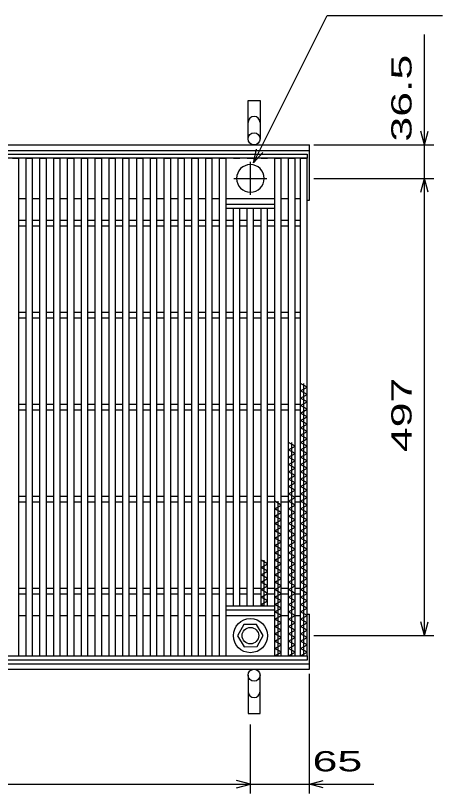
# Model space of a CAD drawing. Units: millimetres, scale not verified. Extents: x -1820 to 1731, y -1282 to 1054.
# Drawn here: x -670 to -206, y -271 to 574 of the extents above; entities that cross this region are included whole.
import ezdxf
from ezdxf.enums import TextEntityAlignment as Align

# ---------------------------------------------------------------- set-up
doc = ezdxf.new("R2010")
doc.units = ezdxf.units.MM
doc.header["$LTSCALE"] = 10
doc.linetypes.add('CHAIN', pattern=[18.5, 12, -1.5, 3.5, -1.5])
for name, color, linetype, lineweight in [('16', 3, 'Continuous', 25), ('19', 6, 'Continuous', 25), ('22', 4, 'Continuous', 25)]:
    doc.layers.add(name, color=color, linetype=linetype, lineweight=lineweight)
doc.styles.add('ベクトル', font='')
doc.styles.get('ベクトル').set_extended_font_data('ベクトル')

msp = doc.modelspace()

# ---------------------------------------------------------------- linework, layer by layer
at = {"layer": '16'}
for p, q in [((-1348, 424), (-353, 424)), ((-353, 424), (-353, 419.5)), ((-353, 419.5), (-1348, 419.5)), ((-673, 419.5), (-666, 419.5)), ((-666, -121.5), (-666, 419.5)), ((-658, -121.5), (-658, 419.5)), ((-658, 419.5), (-651, 419.5)), ((-651, -121.5), (-651, 419.5)), ((-643, -121.5), (-643, 419.5)), ((-643, 419.5), (-636, 419.5)), ((-636, -121.5), (-636, 419.5)), ((-628, -121.5), (-628, 419.5)), ((-628, 419.5), (-621, 419.5)), ((-621, -121.5), (-621, 419.5)), ((-613, -121.5), (-613, 419.5)), ((-613, 419.5), (-606, 419.5)), ((-606, -121.5), (-606, 419.5)), ((-598, -121.5), (-598, 419.5)), ((-598, 419.5), (-591, 419.5)), ((-591, -121.5), (-591, 419.5)), ((-583, -121.5), (-583, 419.5)), ((-583, 419.5), (-576, 419.5)), ((-576, -121.5), (-576, 419.5)), ((-568, -121.5), (-568, 419.5)), ((-568, 419.5), (-561, 419.5)), ((-561, -121.5), (-561, 419.5)), ((-553, -121.5), (-553, 419.5)), ((-553, 419.5), (-546, 419.5)), ((-546, -121.5), (-546, 419.5)), ((-538, -121.5), (-538, 419.5)), ((-538, 419.5), (-531, 419.5)), ((-531, -121.5), (-531, 419.5)), ((-523, -121.5), (-523, 419.5)), ((-523, 419.5), (-516, 419.5)), ((-516, -121.5), (-516, 419.5)), ((-508, -121.5), (-508, 419.5)), ((-508, 419.5), (-501, 419.5)), ((-501, -121.5), (-501, 419.5)), ((-493, -121.5), (-493, 419.5)), ((-493, 419.5), (-486, 419.5)), ((-486, -121.5), (-486, 419.5)), ((-478, -121.5), (-478, 419.5)), ((-478, 419.5), (-471, 419.5)), ((-471, -121.5), (-471, 419.5)), ((-463, -121.5), (-463, 419.5)), ((-463, 419.5), (-456, 419.5)), ((-456, -121.5), (-456, 419.5)), ((-448, -121.5), (-448, 419.5)), ((-448, 419.5), (-441, 419.5)), ((-441, -121.5), (-441, 419.5)), ((-433, 419.5), (-426, 419.5)), ((-418, 419.5), (-411, 419.5)), ((-403, 419.5), (-396, 419.5)), ((-388, -121.5), (-388, 419.5)), ((-388, 419.5), (-381, 419.5)), ((-381, -121.5), (-381, 419.5)), ((-373, -121.5), (-373, 419.5)), ((-373, 419.5), (-366, 419.5)), ((-366, -121.5), (-366, 419.5)), ((-360, -121.5), (-360, 419.5)), ((-360, 419.5), (-353, 419.5)), ((-353, -121.5), (-353, 419.5)), ((-666, 375.5), (-658, 375.5)), ((-651, 375.5), (-643, 375.5)), ((-636, 375.5), (-628, 375.5)), ((-621, 375.5), (-613, 375.5)), ((-606, 375.5), (-598, 375.5)), ((-591, 375.5), (-583, 375.5)), ((-576, 375.5), (-568, 375.5)), ((-561, 375.5), (-553, 375.5)), ((-546, 375.5), (-538, 375.5)), ((-531, 375.5), (-523, 375.5)), ((-516, 375.5), (-508, 375.5)), ((-501, 375.5), (-493, 375.5)), ((-486, 375.5), (-478, 375.5)), ((-471, 375.5), (-463, 375.5)), ((-456, 375.5), (-448, 375.5)), ((-441, 375.5), (-388, 375.5)), ((-381, 375.5), (-373, 375.5)), ((-366, 375.5), (-360, 375.5)), ((-441, 369.5), (-388, 369.5)), ((-441, 365), (-441, 369.5)), ((-441, 365), (-388, 365)), ((-433, -67), (-433, 365)), ((-426, -67), (-426, 365)), ((-418, -67), (-418, 365)), ((-411, -67), (-411, 365)), ((-403, -67), (-403, 365)), ((-396, -67), (-396, 365)), ((-388, 365), (-388, 369.5)), ((-666, 352), (-658, 352)), ((-651, 352), (-643, 352)), ((-636, 352), (-628, 352)), ((-621, 352), (-613, 352)), ((-606, 352), (-598, 352)), ((-591, 352), (-583, 352)), ((-576, 352), (-568, 352)), ((-561, 352), (-553, 352)), ((-546, 352), (-538, 352)), ((-531, 352), (-523, 352)), ((-516, 352), (-508, 352)), ((-501, 352), (-493, 352)), ((-486, 352), (-478, 352)), ((-471, 352), (-463, 352)), ((-456, 352), (-448, 352)), ((-441, 352), (-433, 352)), ((-426, 352), (-418, 352)), ((-411, 352), (-403, 352)), ((-396, 352), (-388, 352)), ((-381, 352), (-373, 352)), ((-366, 352), (-360, 352)), ((-666, 346), (-658, 346)), ((-651, 346), (-643, 346)), ((-636, 346), (-628, 346)), ((-621, 346), (-613, 346)), ((-606, 346), (-598, 346)), ((-591, 346), (-583, 346)), ((-576, 346), (-568, 346)), ((-561, 346), (-553, 346)), ((-546, 346), (-538, 346)), ((-531, 346), (-523, 346)), ((-516, 346), (-508, 346)), ((-501, 346), (-493, 346)), ((-486, 346), (-478, 346)), ((-471, 346), (-463, 346)), ((-456, 346), (-448, 346)), ((-441, 346), (-433, 346)), ((-426, 346), (-418, 346)), ((-411, 346), (-403, 346)), ((-396, 346), (-388, 346)), ((-381, 346), (-373, 346)), ((-366, 346), (-360, 346)), ((-666, 252), (-658, 252)), ((-666, 246), (-658, 246)), ((-651, 252), (-643, 252)), ((-651, 246), (-643, 246)), ((-636, 252), (-628, 252)), ((-636, 246), (-628, 246)), ((-621, 252), (-613, 252)), ((-621, 246), (-613, 246)), ((-606, 252), (-598, 252)), ((-606, 246), (-598, 246)), ((-591, 252), (-583, 252)), ((-591, 246), (-583, 246)), ((-576, 252), (-568, 252)), ((-576, 246), (-568, 246)), ((-561, 252), (-553, 252)), ((-561, 246), (-553, 246)), ((-546, 252), (-538, 252)), ((-546, 246), (-538, 246)), ((-531, 252), (-523, 252)), ((-531, 246), (-523, 246)), ((-516, 252), (-508, 252)), ((-516, 246), (-508, 246)), ((-501, 252), (-493, 252)), ((-501, 246), (-493, 246)), ((-486, 252), (-478, 252)), ((-486, 246), (-478, 246)), ((-471, 252), (-463, 252)), ((-471, 246), (-463, 246)), ((-456, 252), (-448, 252)), ((-456, 246), (-448, 246)), ((-441, 252), (-433, 252)), ((-441, 246), (-433, 246)), ((-426, 252), (-418, 252)), ((-426, 246), (-418, 246)), ((-411, 252), (-403, 252)), ((-411, 246), (-403, 246)), ((-396, 252), (-388, 252)), ((-396, 246), (-388, 246)), ((-381, 252), (-373, 252)), ((-381, 246), (-373, 246)), ((-366, 252), (-360, 252)), ((-366, 246), (-360, 246)), ((-353, 170.5), (-360, 174.5)), ((-360, 166.5), (-353, 170.5)), ((-356.5, -121.5), (-356.5, 174.5)), ((-353, 162.5), (-360, 166.5)), ((-360, 158.5), (-353, 162.5)), ((-353, 154.5), (-360, 158.5)), ((-360, 150.5), (-353, 154.5)), ((-666, 152), (-658, 152)), ((-666, 146), (-658, 146)), ((-651, 152), (-643, 152)), ((-651, 146), (-643, 146)), ((-636, 152), (-628, 152)), ((-636, 146), (-628, 146)), ((-621, 152), (-613, 152)), ((-621, 146), (-613, 146)), ((-606, 152), (-598, 152)), ((-606, 146), (-598, 146)), ((-591, 152), (-583, 152)), ((-591, 146), (-583, 146)), ((-576, 152), (-568, 152)), ((-576, 146), (-568, 146)), ((-561, 152), (-553, 152)), ((-561, 146), (-553, 146)), ((-546, 152), (-538, 152)), ((-546, 146), (-538, 146)), ((-531, 152), (-523, 152)), ((-531, 146), (-523, 146)), ((-516, 152), (-508, 152)), ((-516, 146), (-508, 146)), ((-501, 152), (-493, 152)), ((-501, 146), (-493, 146)), ((-486, 152), (-478, 152)), ((-486, 146), (-478, 146)), ((-471, 152), (-463, 152)), ((-471, 146), (-463, 146)), ((-456, 152), (-448, 152)), ((-456, 146), (-448, 146)), ((-441, 152), (-433, 152)), ((-441, 146), (-433, 146)), ((-426, 152), (-418, 152)), ((-426, 146), (-418, 146)), ((-411, 152), (-403, 152)), ((-411, 146), (-403, 146)), ((-396, 152), (-388, 152)), ((-396, 146), (-388, 146)), ((-381, 152), (-373, 152)), ((-381, 146), (-373, 146)), ((-366, 152), (-360, 152)), ((-366, 146), (-360, 146)), ((-353, 146.5), (-360, 150.5)), ((-360, 142.5), (-353, 146.5)), ((-353, 138.5), (-360, 142.5)), ((-360, 134.5), (-353, 138.5)), ((-353, 130.5), (-360, 134.5)), ((-360, 126.5), (-353, 130.5)), ((-353, 122.5), (-360, 126.5)), ((-360, 118.5), (-353, 122.5)), ((-353, 114.5), (-360, 118.5)), ((-366, 106.5), (-373, 110.5)), ((-369.5, -121.5), (-369.5, 110.5)), ((-360, 110.5), (-353, 114.5)), ((-353, 106.5), (-360, 110.5)), ((-373, 102.5), (-366, 106.5)), ((-366, 98.5), (-373, 102.5)), ((-360, 102.5), (-353, 106.5)), ((-353, 98.5), (-360, 102.5)), ((-373, 94.5), (-366, 98.5)), ((-366, 90.5), (-373, 94.5)), ((-360, 94.5), (-353, 98.5)), ((-353, 90.5), (-360, 94.5)), ((-373, 86.5), (-366, 90.5)), ((-366, 82.5), (-373, 86.5)), ((-360, 86.5), (-353, 90.5)), ((-353, 82.5), (-360, 86.5)), ((-373, 78.5), (-366, 82.5)), ((-366, 74.5), (-373, 78.5)), ((-360, 78.5), (-353, 82.5)), ((-353, 74.5), (-360, 78.5)), ((-373, 70.5), (-366, 74.5)), ((-366, 66.5), (-373, 70.5)), ((-360, 70.5), (-353, 74.5)), ((-353, 66.5), (-360, 70.5)), ((-373, 62.5), (-366, 66.5)), ((-366, 58.5), (-373, 62.5)), ((-360, 62.5), (-353, 66.5)), ((-353, 58.5), (-360, 62.5)), ((-666, 52), (-658, 52)), ((-651, 52), (-643, 52)), ((-636, 52), (-628, 52)), ((-621, 52), (-613, 52)), ((-606, 52), (-598, 52)), ((-591, 52), (-583, 52)), ((-576, 52), (-568, 52)), ((-561, 52), (-553, 52)), ((-546, 52), (-538, 52)), ((-531, 52), (-523, 52)), ((-516, 52), (-508, 52)), ((-501, 52), (-493, 52)), ((-486, 52), (-478, 52)), ((-471, 52), (-463, 52)), ((-456, 52), (-448, 52)), ((-441, 52), (-433, 52)), ((-426, 52), (-418, 52)), ((-411, 52), (-403, 52)), ((-396, 52), (-388, 52)), ((-381, 52), (-373, 52)), ((-373, 54.5), (-366, 58.5)), ((-366, 50.5), (-373, 54.5)), ((-366, 52), (-360, 52)), ((-360, 54.5), (-353, 58.5)), ((-353, 50.5), (-360, 54.5)), ((-666, 46), (-658, 46)), ((-651, 46), (-643, 46)), ((-636, 46), (-628, 46)), ((-621, 46), (-613, 46)), ((-606, 46), (-598, 46)), ((-591, 46), (-583, 46)), ((-576, 46), (-568, 46)), ((-561, 46), (-553, 46)), ((-546, 46), (-538, 46)), ((-531, 46), (-523, 46)), ((-516, 46), (-508, 46)), ((-501, 46), (-493, 46)), ((-486, 46), (-478, 46)), ((-471, 46), (-463, 46)), ((-456, 46), (-448, 46)), ((-441, 46), (-433, 46)), ((-426, 46), (-418, 46)), ((-411, 46), (-403, 46)), ((-396, 46), (-388, 46)), ((-381, 42.5), (-388, 46.5)), ((-388, 38.5), (-381, 42.5)), ((-384.5, -121.5), (-384.5, 46.5)), ((-381, 46), (-373, 46)), ((-373, 46.5), (-366, 50.5)), ((-366, 42.5), (-373, 46.5)), ((-373, 38.5), (-366, 42.5)), ((-366, 46), (-360, 46)), ((-360, 46.5), (-353, 50.5)), ((-353, 42.5), (-360, 46.5)), ((-360, 38.5), (-353, 42.5)), ((-381, 34.5), (-388, 38.5)), ((-388, 30.5), (-381, 34.5)), ((-366, 34.5), (-373, 38.5)), ((-373, 30.5), (-366, 34.5)), ((-353, 34.5), (-360, 38.5)), ((-360, 30.5), (-353, 34.5)), ((-381, 26.5), (-388, 30.5)), ((-388, 22.5), (-381, 26.5)), ((-366, 26.5), (-373, 30.5)), ((-373, 22.5), (-366, 26.5)), ((-353, 26.5), (-360, 30.5)), ((-360, 22.5), (-353, 26.5)), ((-381, 18.5), (-388, 22.5)), ((-388, 14.5), (-381, 18.5)), ((-366, 18.5), (-373, 22.5)), ((-373, 14.5), (-366, 18.5)), ((-353, 18.5), (-360, 22.5)), ((-360, 14.5), (-353, 18.5)), ((-381, 10.5), (-388, 14.5)), ((-388, 6.5), (-381, 10.5)), ((-366, 10.5), (-373, 14.5)), ((-373, 6.5), (-366, 10.5)), ((-353, 10.5), (-360, 14.5)), ((-360, 6.5), (-353, 10.5)), ((-381, 2.5), (-388, 6.5)), ((-388, -1.5), (-381, 2.5)), ((-366, 2.5), (-373, 6.5)), ((-373, -1.5), (-366, 2.5)), ((-353, 2.5), (-360, 6.5)), ((-360, -1.5), (-353, 2.5)), ((-381, -5.5), (-388, -1.5)), ((-388, -9.5), (-381, -5.5)), ((-366, -5.5), (-373, -1.5)), ((-373, -9.5), (-366, -5.5)), ((-353, -5.5), (-360, -1.5)), ((-360, -9.5), (-353, -5.5)), ((-381, -13.5), (-388, -9.5)), ((-388, -17.5), (-381, -13.5)), ((-366, -13.5), (-373, -9.5)), ((-373, -17.5), (-366, -13.5)), ((-353, -13.5), (-360, -9.5)), ((-360, -17.5), (-353, -13.5)), ((-396, -21.5), (-403, -17.5)), ((-403, -25.5), (-396, -21.5)), ((-399.5, -67), (-399.5, -17.5)), ((-381, -21.5), (-388, -17.5)), ((-388, -25.5), (-381, -21.5)), ((-366, -21.5), (-373, -17.5)), ((-373, -25.5), (-366, -21.5)), ((-353, -21.5), (-360, -17.5)), ((-360, -25.5), (-353, -21.5)), ((-396, -29.5), (-403, -25.5)), ((-403, -33.5), (-396, -29.5)), ((-396, -37.5), (-403, -33.5)), ((-381, -29.5), (-388, -25.5)), ((-388, -33.5), (-381, -29.5)), ((-381, -37.5), (-388, -33.5)), ((-366, -29.5), (-373, -25.5)), ((-373, -33.5), (-366, -29.5)), ((-366, -37.5), (-373, -33.5)), ((-353, -29.5), (-360, -25.5)), ((-360, -33.5), (-353, -29.5)), ((-353, -37.5), (-360, -33.5)), ((-403, -41.5), (-396, -37.5)), ((-396, -45.5), (-403, -41.5)), ((-388, -41.5), (-381, -37.5)), ((-381, -45.5), (-388, -41.5)), ((-373, -41.5), (-366, -37.5)), ((-366, -45.5), (-373, -41.5)), ((-360, -41.5), (-353, -37.5)), ((-353, -45.5), (-360, -41.5)), ((-666, -48), (-658, -48)), ((-651, -48), (-643, -48)), ((-636, -48), (-628, -48)), ((-621, -48), (-613, -48)), ((-606, -48), (-598, -48)), ((-591, -48), (-583, -48)), ((-576, -48), (-568, -48)), ((-561, -48), (-553, -48)), ((-546, -48), (-538, -48)), ((-531, -48), (-523, -48)), ((-516, -48), (-508, -48)), ((-501, -48), (-493, -48)), ((-486, -48), (-478, -48)), ((-471, -48), (-463, -48)), ((-456, -48), (-448, -48)), ((-441, -48), (-433, -48)), ((-426, -48), (-418, -48)), ((-411, -48), (-403, -48)), ((-403, -49.5), (-396, -45.5)), ((-396, -53.5), (-403, -49.5)), ((-396, -48), (-388, -48)), ((-388, -49.5), (-381, -45.5)), ((-381, -53.5), (-388, -49.5)), ((-381, -48), (-373, -48)), ((-373, -49.5), (-366, -45.5)), ((-366, -53.5), (-373, -49.5)), ((-366, -48), (-360, -48)), ((-360, -49.5), (-353, -45.5)), ((-353, -53.5), (-360, -49.5)), ((-666, -54), (-658, -54)), ((-651, -54), (-643, -54)), ((-636, -54), (-628, -54)), ((-621, -54), (-613, -54)), ((-606, -54), (-598, -54)), ((-591, -54), (-583, -54)), ((-576, -54), (-568, -54)), ((-561, -54), (-553, -54)), ((-546, -54), (-538, -54)), ((-531, -54), (-523, -54)), ((-516, -54), (-508, -54)), ((-501, -54), (-493, -54)), ((-486, -54), (-478, -54)), ((-471, -54), (-463, -54)), ((-456, -54), (-448, -54)), ((-441, -54), (-433, -54)), ((-426, -54), (-418, -54)), ((-411, -54), (-403, -54)), ((-403, -57.5), (-396, -53.5)), ((-396, -61.5), (-403, -57.5)), ((-396, -54), (-388, -54)), ((-388, -57.5), (-381, -53.5)), ((-381, -61.5), (-388, -57.5)), ((-381, -54), (-373, -54)), ((-373, -57.5), (-366, -53.5)), ((-366, -61.5), (-373, -57.5)), ((-366, -54), (-360, -54)), ((-360, -57.5), (-353, -53.5)), ((-353, -61.5), (-360, -57.5)), ((-441, -67), (-388, -67)), ((-441, -71.5), (-441, -67)), ((-403, -65.5), (-396, -61.5)), ((-400.37, -67), (-403, -65.5)), ((-388, -65.5), (-381, -61.5)), ((-381, -69.5), (-388, -65.5)), ((-388, -71.5), (-388, -67)), ((-373, -65.5), (-366, -61.5)), ((-366, -69.5), (-373, -65.5)), ((-360, -65.5), (-353, -61.5)), ((-353, -69.5), (-360, -65.5)), ((-441, -71.5), (-388, -71.5)), ((-388, -73.5), (-381, -69.5)), ((-381, -77.5), (-388, -73.5)), ((-373, -73.5), (-366, -69.5)), ((-366, -77.5), (-373, -73.5)), ((-360, -73.5), (-353, -69.5)), ((-353, -77.5), (-360, -73.5)), ((-666, -77.5), (-658, -77.5)), ((-651, -77.5), (-643, -77.5)), ((-636, -77.5), (-628, -77.5)), ((-621, -77.5), (-613, -77.5)), ((-606, -77.5), (-598, -77.5)), ((-591, -77.5), (-583, -77.5)), ((-576, -77.5), (-568, -77.5)), ((-561, -77.5), (-553, -77.5)), ((-546, -77.5), (-538, -77.5)), ((-531, -77.5), (-523, -77.5)), ((-516, -77.5), (-508, -77.5)), ((-501, -77.5), (-493, -77.5)), ((-486, -77.5), (-478, -77.5)), ((-471, -77.5), (-463, -77.5)), ((-456, -77.5), (-448, -77.5)), ((-441, -77.5), (-388, -77.5)), ((-388, -81.5), (-381, -77.5)), ((-381, -85.5), (-388, -81.5)), ((-381, -77.5), (-373, -77.5)), ((-373, -81.5), (-366, -77.5)), ((-366, -85.5), (-373, -81.5)), ((-366, -77.5), (-360, -77.5)), ((-360, -81.5), (-353, -77.5)), ((-353, -85.5), (-360, -81.5)), ((-421.79, -87.55), (-428.5, -99.84)), ((-407.8, -87.21), (-421.79, -87.55)), ((-400.5, -99.5), (-407.8, -87.21)), ((-388, -89.5), (-381, -85.5)), ((-381, -93.5), (-388, -89.5)), ((-373, -89.5), (-366, -85.5)), ((-366, -93.5), (-373, -89.5)), ((-360, -89.5), (-353, -85.5)), ((-353, -93.5), (-360, -89.5)), ((-428.5, -99.84), (-421.2, -111.79)), ((-407.21, -111.45), (-400.5, -99.16)), ((-388, -97.5), (-381, -93.5)), ((-381, -101.5), (-388, -97.5)), ((-373, -97.5), (-366, -93.5)), ((-366, -101.5), (-373, -97.5)), ((-360, -97.5), (-353, -93.5)), ((-353, -101.5), (-360, -97.5)), ((-388, -105.5), (-381, -101.5)), ((-381, -109.5), (-388, -105.5)), ((-388, -113.5), (-381, -109.5)), ((-373, -105.5), (-366, -101.5)), ((-366, -109.5), (-373, -105.5)), ((-373, -113.5), (-366, -109.5)), ((-360, -105.5), (-353, -101.5)), ((-353, -109.5), (-360, -105.5)), ((-360, -113.5), (-353, -109.5)), ((-421.2, -111.79), (-407.21, -111.45)), ((-381, -117.5), (-388, -113.5)), ((-388, -121.5), (-381, -117.5)), ((-366, -117.5), (-373, -113.5)), ((-373, -121.5), (-366, -117.5)), ((-353, -117.5), (-360, -113.5)), ((-360, -121.5), (-353, -117.5)), ((-1348, -121.5), (-353, -121.5)), ((-353, -126), (-1348, -126)), ((-673, -121.5), (-666, -121.5)), ((-658, -121.5), (-651, -121.5)), ((-643, -121.5), (-636, -121.5)), ((-628, -121.5), (-621, -121.5)), ((-613, -121.5), (-606, -121.5)), ((-598, -121.5), (-591, -121.5)), ((-583, -121.5), (-576, -121.5)), ((-568, -121.5), (-561, -121.5)), ((-553, -121.5), (-546, -121.5)), ((-538, -121.5), (-531, -121.5)), ((-523, -121.5), (-516, -121.5)), ((-508, -121.5), (-501, -121.5)), ((-493, -121.5), (-486, -121.5)), ((-478, -121.5), (-471, -121.5)), ((-463, -121.5), (-456, -121.5)), ((-448, -121.5), (-441, -121.5)), ((-433, -121.5), (-426, -121.5)), ((-418, -121.5), (-411, -121.5)), ((-403, -121.5), (-396, -121.5)), ((-388, -121.5), (-381, -121.5)), ((-373, -121.5), (-366, -121.5)), ((-360, -121.5), (-353, -121.5)), ((-353, -121.5), (-353, -126))]:
    msp.add_line(p, q, dxfattribs=at)
at = {"layer": '16', "linetype": 'CHAIN'}
for p, q in [((-414.5, 379.5), (-414.5, 415.5)), ((-432.5, 397.5), (-396.5, 397.5))]:
    msp.add_line(p, q, dxfattribs=at)
at = {"layer": '16'}
for radius in [18.5, 9]:
    msp.add_circle((-414.5, -99.5), radius, dxfattribs=at)
for start, end in [(90, 270), (270, 90)]:
    msp.add_arc((-414.5, 397.5), 15, start, end, dxfattribs=at)
at = {"layer": '19'}
for p, q in [((-417, 440.5), (-417, 482.12)), ((-417, 482.12), (-404, 482.12)), ((-404, 482.12), (-404, 440.5)), ((-1350.5, 434), (-350.5, 434)), ((-350.5, 374), (-350.5, 434)), ((-1350.5, 428), (-350.5, 428)), ((-353, 374), (-350.5, 374)), ((-353, -76), (-350.5, -76)), ((-350.5, -136), (-350.5, -76)), ((-1350.5, -130), (-350.5, -130)), ((-1350.5, -136), (-350.5, -136)), ((-417, -142.5), (-417, -184.12)), ((-404, -184.12), (-404, -142.5)), ((-417, -184.12), (-404, -184.12))]:
    msp.add_line(p, q, dxfattribs=at)
for centre in [(-410.5, 440.5), (-410.5, -142.5)]:
    msp.add_circle(centre, 6.5, dxfattribs=at)
for centre, start, end in [((-410.5, 458.34), 0, 180), ((-410.5, -160.34), 180, 0)]:
    msp.add_arc(centre, 6.5, start, end, dxfattribs=at)
at = {"layer": '22'}
for p, q in [((-411, 414.5), (-331, 574.5)), ((-331, 574.5), (-206, 574.5)), ((-225.5, 434), (-225.5, 554)), ((-225.5, 434), (-229.5, 449)), ((-225.5, 434), (-221.5, 449)), ((-345.5, 434), (-215.5, 434)), ((-225.5, 397.5), (-225.5, 434)), ((-411, 414.5), (-408, 429.1)), ((-411, 414.5), (-401, 425.5)), ((-345.5, 397.5), (-215.5, 397.5)), ((-229.5, 382.5), (-225.5, 397.5)), ((-221.5, 382.5), (-225.5, 397.5)), ((-225.5, -99.5), (-225.5, 397.5)), ((-225.5, -99.5), (-229.5, -84.5)), ((-225.5, -99.5), (-221.5, -84.5)), ((-345.5, -99.5), (-215.5, -99.5)), ((-350.5, -271), (-350.5, -141)), ((-414.5, -271), (-414.5, -196)), ((-1284.5, -261), (-414.5, -261)), ((-414.5, -261), (-429.5, -257)), ((-429.5, -265), (-414.5, -261)), ((-414.5, -261), (-350.5, -261)), ((-350.5, -261), (-335.5, -257)), ((-335.5, -265), (-350.5, -261)), ((-350.5, -261), (-280.5, -261))]:
    msp.add_line(p, q, dxfattribs=at)

# ---------------------------------------------------------------- texts
at = {"layer": '22', "color": 2, "style": 'ベクトル', "width": 1.65}
for s, p in [(' 36.5 ', (-250.5, 424)), (' 497 ', (-250.5, 86.5))]:
    msp.add_text(s, height=21.99, rotation=90, dxfattribs=at).set_placement(p, align=Align.MIDDLE_LEFT)
msp.add_text(' 65 ', height=21.99, dxfattribs=at).set_placement((-360.5, -236), align=Align.MIDDLE_LEFT)

doc.saveas('drawing.dxf')
